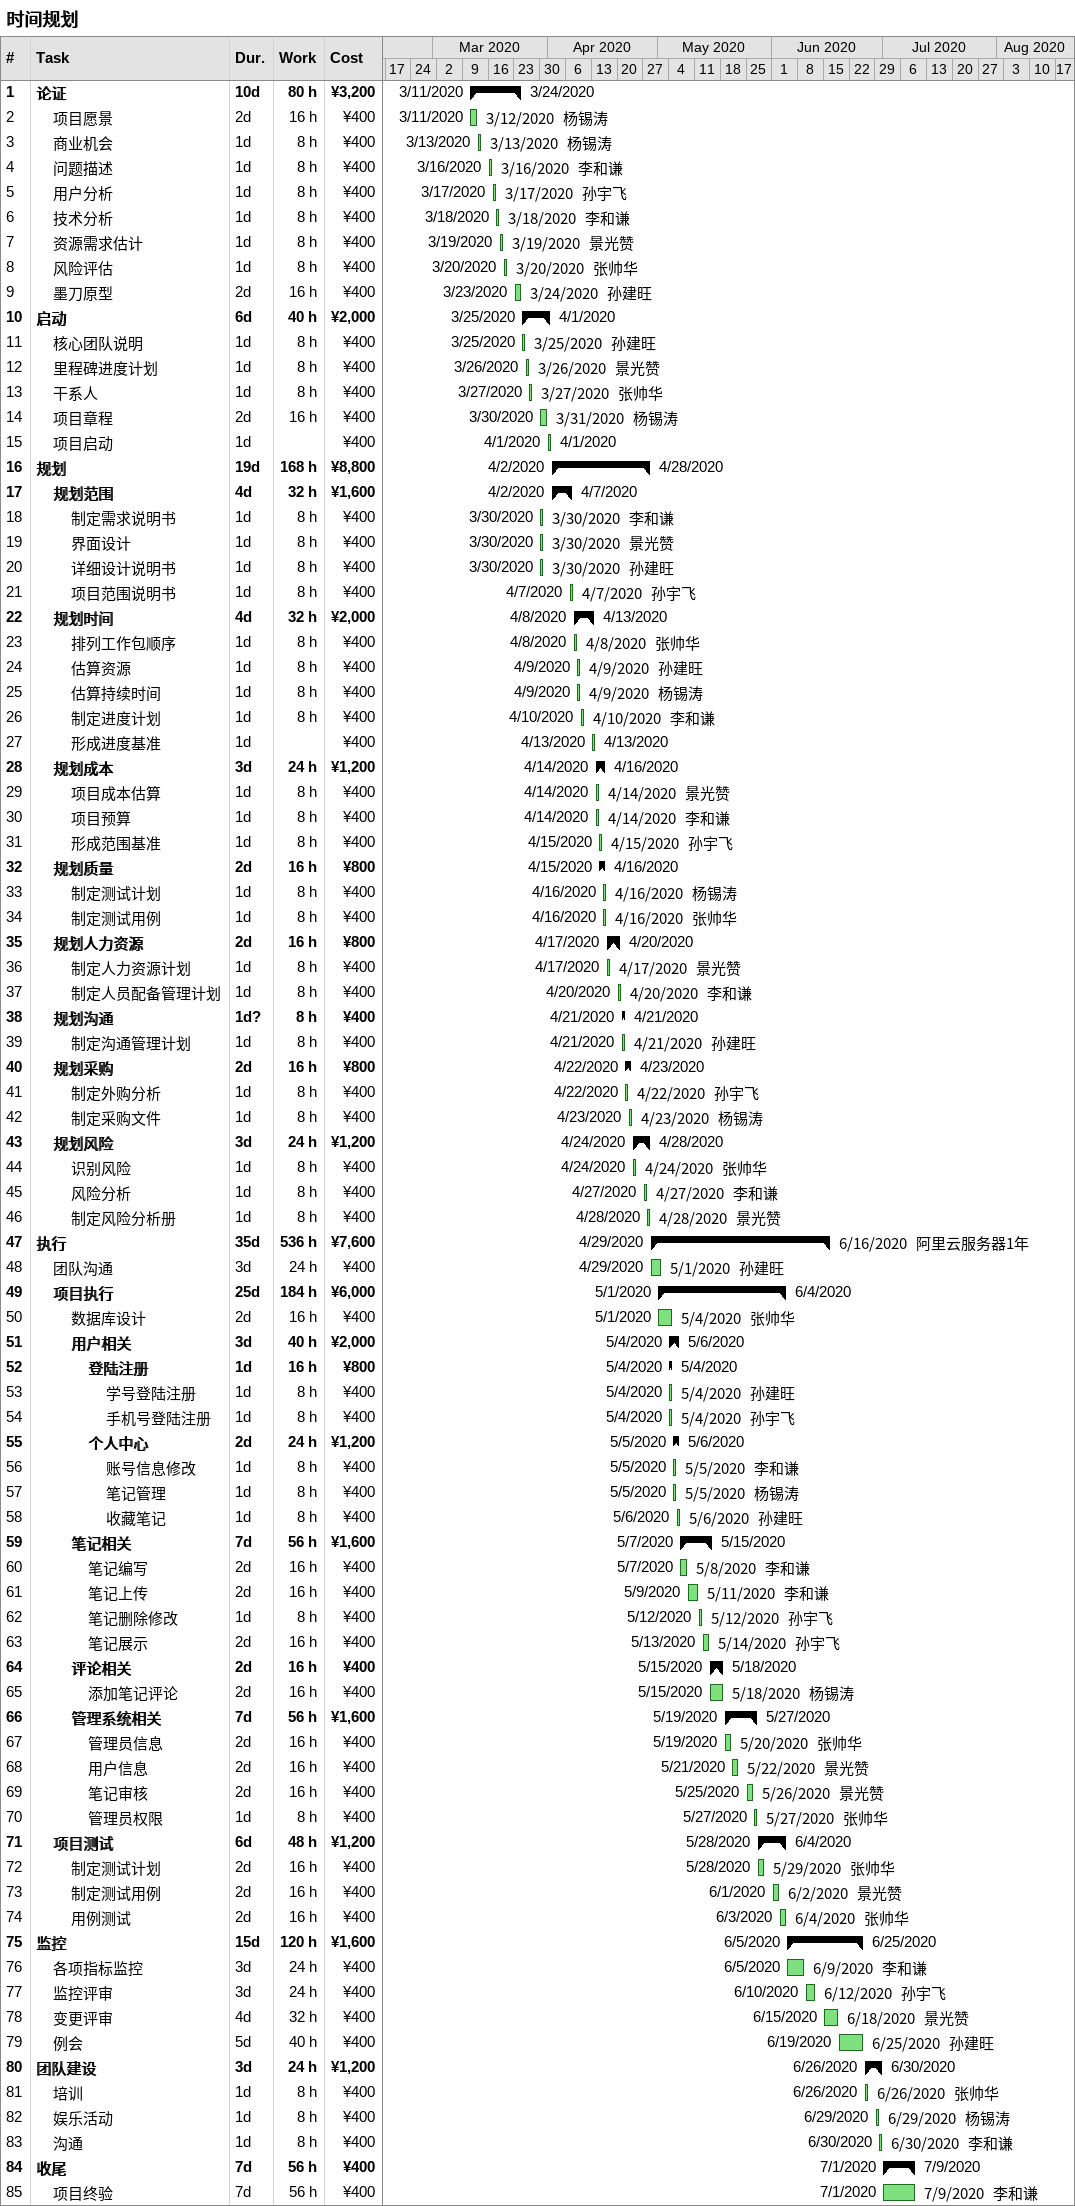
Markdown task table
时间规划

| ID | Level | Task | Duration | Start | Finish | Resources | Work (h) | Cost (¥) |
|---|---|---|---|---|---|---|---|---|
| 1 | 1 | **论证** | 10d | 2020-03-11 | 2020-03-24 |  | 80 | 3200 |
| 2 | 2 | 项目愿景 | 2d | 2020-03-11 | 2020-03-12 | 杨锡涛 | 16 | 400 |
| 3 | 2 | 商业机会 | 1d | 2020-03-13 | 2020-03-13 | 杨锡涛 | 8 | 400 |
| 4 | 2 | 问题描述 | 1d | 2020-03-16 | 2020-03-16 | 李和谦 | 8 | 400 |
| 5 | 2 | 用户分析 | 1d | 2020-03-17 | 2020-03-17 | 孙宇飞 | 8 | 400 |
| 6 | 2 | 技术分析 | 1d | 2020-03-18 | 2020-03-18 | 李和谦 | 8 | 400 |
| 7 | 2 | 资源需求估计 | 1d | 2020-03-19 | 2020-03-19 | 景光赞 | 8 | 400 |
| 8 | 2 | 风险评估 | 1d | 2020-03-20 | 2020-03-20 | 张帅华 | 8 | 400 |
| 9 | 2 | 墨刀原型 | 2d | 2020-03-23 | 2020-03-24 | 孙建旺 | 16 | 400 |
| 10 | 1 | **启动** | 6d | 2020-03-25 | 2020-04-01 |  | 40 | 2000 |
| 11 | 2 | 核心团队说明 | 1d | 2020-03-25 | 2020-03-25 | 孙建旺 | 8 | 400 |
| 12 | 2 | 里程碑进度计划 | 1d | 2020-03-26 | 2020-03-26 | 景光赞 | 8 | 400 |
| 13 | 2 | 干系人 | 1d | 2020-03-27 | 2020-03-27 | 张帅华 | 8 | 400 |
| 14 | 2 | 项目章程 | 2d | 2020-03-30 | 2020-03-31 | 杨锡涛 | 16 | 400 |
| 15 | 2 | 项目启动 | 1d | 2020-04-01 | 2020-04-01 |  |  | 400 |
| 16 | 1 | **规划** | 19d | 2020-04-02 | 2020-04-28 |  | 168 | 8800 |
| 17 | 2 | **规划范围** | 4d | 2020-04-02 | 2020-04-07 |  | 32 | 1600 |
| 18 | 3 | 制定需求说明书 | 1d | 2020-03-30 | 2020-03-30 | 李和谦 | 8 | 400 |
| 19 | 3 | 界面设计 | 1d | 2020-03-30 | 2020-03-30 | 景光赞 | 8 | 400 |
| 20 | 3 | 详细设计说明书 | 1d | 2020-03-30 | 2020-03-30 | 孙建旺 | 8 | 400 |
| 21 | 3 | 项目范围说明书 | 1d | 2020-04-07 | 2020-04-07 | 孙宇飞 | 8 | 400 |
| 22 | 2 | **规划时间** | 4d | 2020-04-08 | 2020-04-13 |  | 32 | 2000 |
| 23 | 3 | 排列工作包顺序 | 1d | 2020-04-08 | 2020-04-08 | 张帅华 | 8 | 400 |
| 24 | 3 | 估算资源 | 1d | 2020-04-09 | 2020-04-09 | 孙建旺 | 8 | 400 |
| 25 | 3 | 估算持续时间 | 1d | 2020-04-09 | 2020-04-09 | 杨锡涛 | 8 | 400 |
| 26 | 3 | 制定进度计划 | 1d | 2020-04-10 | 2020-04-10 | 李和谦 | 8 | 400 |
| 27 | 3 | 形成进度基准 | 1d | 2020-04-13 | 2020-04-13 |  |  | 400 |
| 28 | 2 | **规划成本** | 3d | 2020-04-14 | 2020-04-16 |  | 24 | 1200 |
| 29 | 3 | 项目成本估算 | 1d | 2020-04-14 | 2020-04-14 | 景光赞 | 8 | 400 |
| 30 | 3 | 项目预算 | 1d | 2020-04-14 | 2020-04-14 | 李和谦 | 8 | 400 |
| 31 | 3 | 形成范围基准 | 1d | 2020-04-15 | 2020-04-15 | 孙宇飞 | 8 | 400 |
| 32 | 2 | **规划质量** | 2d | 2020-04-15 | 2020-04-16 |  | 16 | 800 |
| 33 | 3 | 制定测试计划 | 1d | 2020-04-16 | 2020-04-16 | 杨锡涛 | 8 | 400 |
| 34 | 3 | 制定测试用例 | 1d | 2020-04-16 | 2020-04-16 | 张帅华 | 8 | 400 |
| 35 | 2 | **规划人力资源** | 2d | 2020-04-17 | 2020-04-20 |  | 16 | 800 |
| 36 | 3 | 制定人力资源计划 | 1d | 2020-04-17 | 2020-04-17 | 景光赞 | 8 | 400 |
| 37 | 3 | 制定人员配备管理计划 | 1d | 2020-04-20 | 2020-04-20 | 李和谦 | 8 | 400 |
| 38 | 2 | **规划沟通** | 1d? | 2020-04-21 | 2020-04-21 |  | 8 | 400 |
| 39 | 3 | 制定沟通管理计划 | 1d | 2020-04-21 | 2020-04-21 | 孙建旺 | 8 | 400 |
| 40 | 2 | **规划采购** | 2d | 2020-04-22 | 2020-04-23 |  | 16 | 800 |
| 41 | 3 | 制定外购分析 | 1d | 2020-04-22 | 2020-04-22 | 孙宇飞 | 8 | 400 |
| 42 | 3 | 制定采购文件 | 1d | 2020-04-23 | 2020-04-23 | 杨锡涛 | 8 | 400 |
| 43 | 2 | **规划风险** | 3d | 2020-04-24 | 2020-04-28 |  | 24 | 1200 |
| 44 | 3 | 识别风险 | 1d | 2020-04-24 | 2020-04-24 | 张帅华 | 8 | 400 |
| 45 | 3 | 风险分析 | 1d | 2020-04-27 | 2020-04-27 | 李和谦 | 8 | 400 |
| 46 | 3 | 制定风险分析册 | 1d | 2020-04-28 | 2020-04-28 | 景光赞 | 8 | 400 |
| 47 | 1 | **执行** | 35d | 2020-04-29 | 2020-06-16 | 阿里云服务器1年 | 536 | 7600 |
| 48 | 2 | 团队沟通 | 3d | 2020-04-29 | 2020-05-01 | 孙建旺 | 24 | 400 |
| 49 | 2 | **项目执行** | 25d | 2020-05-01 | 2020-06-04 |  | 184 | 6000 |
| 50 | 3 | 数据库设计 | 2d | 2020-05-01 | 2020-05-04 | 张帅华 | 16 | 400 |
| 51 | 3 | **用户相关** | 3d | 2020-05-04 | 2020-05-06 |  | 40 | 2000 |
| 52 | 4 | **登陆注册** | 1d | 2020-05-04 | 2020-05-04 |  | 16 | 800 |
| 53 | 5 | 学号登陆注册 | 1d | 2020-05-04 | 2020-05-04 | 孙建旺 | 8 | 400 |
| 54 | 5 | 手机号登陆注册 | 1d | 2020-05-04 | 2020-05-04 | 孙宇飞 | 8 | 400 |
| 55 | 4 | **个人中心** | 2d | 2020-05-05 | 2020-05-06 |  | 24 | 1200 |
| 56 | 5 | 账号信息修改 | 1d | 2020-05-05 | 2020-05-05 | 李和谦 | 8 | 400 |
| 57 | 5 | 笔记管理 | 1d | 2020-05-05 | 2020-05-05 | 杨锡涛 | 8 | 400 |
| 58 | 5 | 收藏笔记 | 1d | 2020-05-06 | 2020-05-06 | 孙建旺 | 8 | 400 |
| 59 | 3 | **笔记相关** | 7d | 2020-05-07 | 2020-05-15 |  | 56 | 1600 |
| 60 | 4 | 笔记编写 | 2d | 2020-05-07 | 2020-05-08 | 李和谦 | 16 | 400 |
| 61 | 4 | 笔记上传 | 2d | 2020-05-09 | 2020-05-11 | 李和谦 | 16 | 400 |
| 62 | 4 | 笔记删除修改 | 1d | 2020-05-12 | 2020-05-12 | 孙宇飞 | 8 | 400 |
| 63 | 4 | 笔记展示 | 2d | 2020-05-13 | 2020-05-14 | 孙宇飞 | 16 | 400 |
| 64 | 3 | **评论相关** | 2d | 2020-05-15 | 2020-05-18 |  | 16 | 400 |
| 65 | 4 | 添加笔记评论 | 2d | 2020-05-15 | 2020-05-18 | 杨锡涛 | 16 | 400 |
| 66 | 3 | **管理系统相关** | 7d | 2020-05-19 | 2020-05-27 |  | 56 | 1600 |
| 67 | 4 | 管理员信息 | 2d | 2020-05-19 | 2020-05-20 | 张帅华 | 16 | 400 |
| 68 | 4 | 用户信息 | 2d | 2020-05-21 | 2020-05-22 | 景光赞 | 16 | 400 |
| 69 | 4 | 笔记审核 | 2d | 2020-05-25 | 2020-05-26 | 景光赞 | 16 | 400 |
| 70 | 4 | 管理员权限 | 1d | 2020-05-27 | 2020-05-27 | 张帅华 | 8 | 400 |
| 71 | 2 | **项目测试** | 6d | 2020-05-28 | 2020-06-04 |  | 48 | 1200 |
| 72 | 3 | 制定测试计划 | 2d | 2020-05-28 | 2020-05-29 | 张帅华 | 16 | 400 |
| 73 | 3 | 制定测试用例 | 2d | 2020-06-01 | 2020-06-02 | 景光赞 | 16 | 400 |
| 74 | 3 | 用例测试 | 2d | 2020-06-03 | 2020-06-04 | 张帅华 | 16 | 400 |
| 75 | 1 | **监控** | 15d | 2020-06-05 | 2020-06-25 |  | 120 | 1600 |
| 76 | 2 | 各项指标监控 | 3d | 2020-06-05 | 2020-06-09 | 李和谦 | 24 | 400 |
| 77 | 2 | 监控评审 | 3d | 2020-06-10 | 2020-06-12 | 孙宇飞 | 24 | 400 |
| 78 | 2 | 变更评审 | 4d | 2020-06-15 | 2020-06-18 | 景光赞 | 32 | 400 |
| 79 | 2 | 例会 | 5d | 2020-06-19 | 2020-06-25 | 孙建旺 | 40 | 400 |
| 80 | 1 | **团队建设** | 3d | 2020-06-26 | 2020-06-30 |  | 24 | 1200 |
| 81 | 2 | 培训 | 1d | 2020-06-26 | 2020-06-26 | 张帅华 | 8 | 400 |
| 82 | 2 | 娱乐活动 | 1d | 2020-06-29 | 2020-06-29 | 杨锡涛 | 8 | 400 |
| 83 | 2 | 沟通 | 1d | 2020-06-30 | 2020-06-30 | 李和谦 | 8 | 400 |
| 84 | 1 | **收尾** | 7d | 2020-07-01 | 2020-07-09 |  | 56 | 400 |
| 85 | 2 | 项目终验 | 7d | 2020-07-01 | 2020-07-09 | 李和谦 | 56 | 400 |
